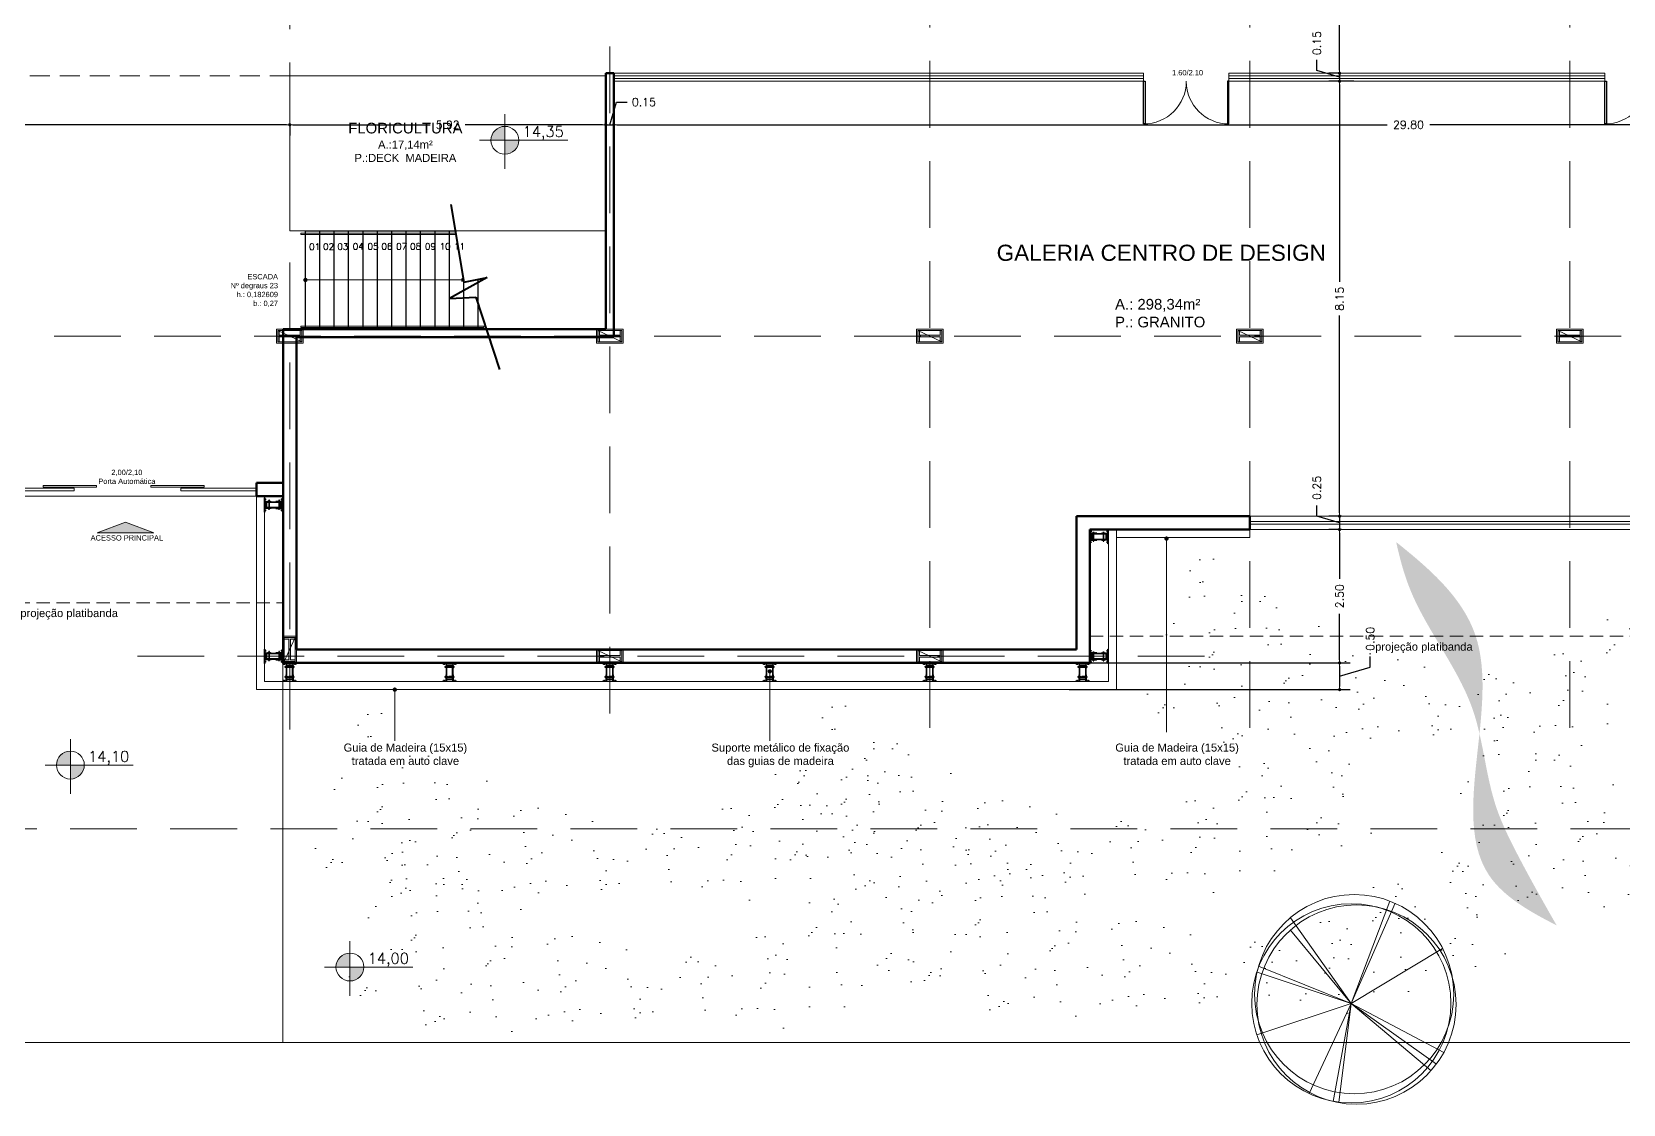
# Model space of a CAD drawing. Header units: millimetres. Extents: x 873 to 1072, y 159 to 369.
# Drawn here: x 946.45 to 976.28, y 293.93 to 314.03 of the extents above; entities that cross this region are included whole.
import ezdxf

# ---------------------------------------------------------------- set-up
doc = ezdxf.new("R2010")
doc.units = ezdxf.units.MM
doc.header["$LTSCALE"] = 10
doc.header["$PDMODE"] = 34
for name, pattern in [('DASHDOT', [25.4, 12.7, -6.35, 0, -6.35]), ('DASHED2', [0.375, 0.25, -0.125]), ('HIDDEN2', [0.1875, 0.125, -0.0625])]:
    doc.linetypes.add(name, pattern=pattern)
doc.layers.get('0').update_dxf_attribs({"color": 90})
doc.layers.add('ACCESORIO', color=90, linetype='Continuous')
for name, color, linetype, lineweight in [('cinza 03', 252, 'Continuous', 13), ('COTA', 90, 'Continuous', 9), ('HACHT', 90, 'Continuous', 9), ('linha estutura', 252, 'Continuous', 13), ('MOB', 90, 'Continuous', 13), ('PAREDES 2', 50, 'Continuous', 50), ('Pilares', 16, 'Continuous', 20), ('pn 02', 16, 'Continuous', 20), ('pn 04', 130, 'Continuous', 40), ('PN-01', 90, 'Continuous', 13), ('PN-03', 180, 'Continuous', 30), ('terreno', 16, 'Continuous', 20), ('TEXT', 16, 'Continuous', 20), ('texto', 16, 'Continuous', 20), ('TEXTO2', 90, 'Continuous', 15)]:
    doc.layers.add(name, color=color, linetype=linetype, lineweight=lineweight)
doc.styles.get("Standard").update_dxf_attribs({"font": 'simplex.shx'})
doc.dimstyles.new('1-100', dxfattribs={"dimtxt": 0.15, "dimasz": 0.06, "dimexe": 0.2, "dimexo": 0.1, "dimgap": 0.1, "dimtad": 0, "dimzin": 0, "dimdsep": 46, "dimtxsty": 'Standard', "dimblk": 'DOT', "dimcen": 0.09, "dimclrd": 90, "dimclre": 90, "dimclrt": 16, "dimadec": 0, "dimazin": 0, "dimtfac": 1, "dimtofl": 0, "dimtmove": 0, "dimatfit": 3, "dimldrblk": 'DOT', "dimfxl": 0, "dimtolj": 1, "dimtzin": 0, "dimarcsym": 0})

# ---------------------------------------------------------------- blocks, each defined once
blk = doc.blocks.new('Árvore-11')
for p, q in [((0.002, 0.011), (-0.278, 1.511)), ((0.002, 0.011), (-0.188, 1.53)), ((0.002, 0.011), (-0.643, 1.392)), ((0.002, 0.011), (1.221, 1.041)), ((0.002, 0.011), (1.303, 0.94)), ((0.002, 0.011), (1.416, 0.765)), ((0.002, 0.011), (-1.444, 0.493)), ((-1.44, -0.468), (0.002, 0.011)), ((0.002, 0.011), (-1.417, -0.558)), ((0.002, 0.011), (-0.931, -1.299)), ((0.002, 0.011), (-0.931, -1.11)), ((0.002, 0.011), (1.399, -0.83)), ((0.002, 0.011), (0.589, -1.554)), ((0.002, 0.011), (0.671, -1.519))]:
    blk.add_line(p, q)
for centre in [(0.002, 0.011), (0.081, 0.03), (0.046, -0.13)]:
    blk.add_circle(centre, 1.524)
blk = doc.blocks.new('BLO253')
blk.add_lwpolyline([(39.6, 2, -0.4142136), (40.6, 1, 0.4142136), (41.6, 0), (91.5, 0, 0.4142136), (92.5, 1), (92.5, 4, 0.4142136), (91.5, 5), (49.6, 5, -0.4142136), (44.6, 10), (44.6, 89, 0.4142136), (43.6, 90), (41.6, 90, 0.4142136), (40.6, 89), (40.6, 6.5, -0.4142136), (39.1, 5), (-39.1, 5, -0.4142136), (-40.6, 6.5), (-40.6, 89, 0.4142136), (-41.6, 90), (-43.6, 90, 0.4142136), (-44.6, 89), (-44.6, 10, -0.4142136), (-49.6, 5), (-91.5, 5, 0.4142136), (-92.5, 4), (-92.5, 1, 0.4142136), (-91.5, 0), (-41.6, 0, 0.4142136), (-40.6, 1, -0.4142136), (-39.6, 2)], format="xyb", close=True)
blk = doc.blocks.new('CAB-BUL')
for p, q in [((-6, 11), (6, 11)), ((-4, 2), (-4, 9)), ((-4, 1), (-4, 2)), ((4, 2), (4, 9)), ((4, 1), (4, 2))]:
    blk.add_line(p, q)
blk.add_lwpolyline([(-9, 1), (9, 1), (9, 0), (-9, 0)], close=True)
blk.add_lwpolyline([(8, 9, 0.888889), (4, 9, 0.50025), (-4, 9, 0.88987), (-8, 9), (-8, 2), (8, 2)], format="xyb", close=True)
blk = doc.blocks.new('TUERCA')
for p, q in [((-7, -2), (7, -2)), ((7, -10), (-7, -10)), ((-5, -11), (3, -10)), ((-5, -12), (4, -11)), ((-5, -13), (4, -12)), ((-5, -14), (4, -13)), ((-5, -16), (4, -14)), ((-4, -8), (-4, -3)), ((-3, -16), (4, -16)), ((4, -3), (4, -8))]:
    blk.add_line(p, q)
blk.add_lwpolyline([(-9, 0), (9, 0), (9, -2), (-9, -2)], close=True)
blk.add_lwpolyline([(-4, -8, -0.666895), (-9, -8), (-9, -3, -0.666895), (-4, -3, -0.349005), (4, -3, -0.666667), (9, -3), (9, -8, -0.666667), (4, -8, -0.349005)], format="xyb", close=True)
blk.add_lwpolyline([(-4, -10), (-3, -10), (-5, -11), (-3, -11), (-5, -12), (-3, -12), (-5, -13), (-3, -14), (-5, -14), (-3, -15), (-5, -16), (-3, -16), (3, -16), (4, -16), (3, -15), (4, -14), (3, -14), (4, -13), (3, -13), (4, -12), (3, -11), (4, -11), (3, -10), (4, -10)])
blk = doc.blocks.new('fixação madeira')
at = {"layer": 'ACCESORIO'}
for p, q in [((-0.052, -0.063), (-0.05, -0.076)), ((-0.052, -0.251), (-0.05, -0.264)), ((-0.05, -0.063), (-0.048, -0.076)), ((-0.05, -0.251), (-0.048, -0.264)), ((-0.048, -0.063), (-0.047, -0.076)), ((-0.048, -0.251), (-0.047, -0.264)), ((-0.047, -0.063), (-0.045, -0.076)), ((-0.047, -0.251), (-0.045, -0.264)), ((-0.045, -0.063), (-0.043, -0.076)), ((-0.045, -0.251), (-0.043, -0.264)), ((-0.043, -0.063), (-0.041, -0.076)), ((-0.043, -0.251), (-0.041, -0.264)), ((-0.041, -0.063), (-0.039, -0.076)), ((-0.041, -0.251), (-0.039, -0.264)), ((-0.039, -0.063), (-0.038, -0.076)), ((-0.039, -0.251), (-0.038, -0.264)), ((-0.038, -0.063), (-0.036, -0.076)), ((-0.038, -0.251), (-0.036, -0.264)), ((-0.036, -0.063), (-0.034, -0.076)), ((-0.036, -0.251), (-0.034, -0.264)), ((-0.034, -0.063), (-0.032, -0.076)), ((-0.034, -0.251), (-0.032, -0.264)), ((-0.032, -0.063), (-0.03, -0.076)), ((-0.032, -0.251), (-0.03, -0.264)), ((-0.03, -0.063), (-0.029, -0.076)), ((-0.03, -0.251), (-0.029, -0.264)), ((-0.029, -0.063), (-0.027, -0.076)), ((-0.029, -0.251), (-0.027, -0.264)), ((-0.027, -0.063), (-0.025, -0.076)), ((-0.027, -0.251), (-0.025, -0.264)), ((-0.025, -0.063), (-0.023, -0.076)), ((-0.025, -0.251), (-0.023, -0.264)), ((-0.023, -0.063), (-0.021, -0.076)), ((-0.023, -0.251), (-0.021, -0.264)), ((-0.021, -0.063), (-0.02, -0.076)), ((-0.021, -0.251), (-0.02, -0.264)), ((-0.02, -0.063), (-0.018, -0.076)), ((-0.02, -0.251), (-0.018, -0.264)), ((-0.018, -0.063), (-0.016, -0.076)), ((-0.018, -0.251), (-0.016, -0.264)), ((-0.016, -0.063), (-0.014, -0.076)), ((-0.016, -0.251), (-0.014, -0.264)), ((-0.014, -0.063), (-0.012, -0.076)), ((-0.014, -0.251), (-0.012, -0.264)), ((-0.012, -0.076), (-0.012, -0.063)), ((-0.012, -0.264), (-0.012, -0.251))]:
    blk.add_line(p, q, dxfattribs=at)
for points in [[(-0.06, -0.034), (0.057, -0.034), (0.057, -0.308), (-0.06, -0.308)], [(-0.052, -0.042), (0.049, -0.042), (0.049, -0.3), (-0.052, -0.3)]]:
    blk.add_lwpolyline(points, close=True, dxfattribs=at)
for points in [[(0.049, -0.063), (-0.014, -0.063), (-0.015, -0.066), (-0.016, -0.063), (-0.017, -0.066), (-0.018, -0.063), (-0.018, -0.066), (-0.02, -0.063), (-0.02, -0.066), (-0.021, -0.063), (-0.022, -0.066), (-0.023, -0.063), (-0.024, -0.066), (-0.025, -0.063), (-0.026, -0.066), (-0.027, -0.063), (-0.027, -0.066), (-0.029, -0.063), (-0.029, -0.066), (-0.03, -0.063), (-0.031, -0.066), (-0.032, -0.063), (-0.033, -0.066), (-0.034, -0.063), (-0.035, -0.066), (-0.036, -0.063), (-0.036, -0.066), (-0.038, -0.063), (-0.038, -0.066), (-0.039, -0.063), (-0.04, -0.066), (-0.041, -0.063), (-0.042, -0.066), (-0.043, -0.063), (-0.044, -0.066), (-0.045, -0.063), (-0.045, -0.066), (-0.047, -0.063), (-0.047, -0.066), (-0.048, -0.063), (-0.049, -0.066), (-0.05, -0.063), (-0.051, -0.066), (-0.052, -0.063)], [(-0.052, -0.076), (-0.051, -0.074), (-0.05, -0.076), (-0.05, -0.074), (-0.048, -0.076), (-0.048, -0.074), (-0.047, -0.076), (-0.046, -0.074), (-0.045, -0.076), (-0.044, -0.074), (-0.043, -0.076), (-0.042, -0.074), (-0.041, -0.076), (-0.041, -0.074), (-0.039, -0.076), (-0.039, -0.074), (-0.038, -0.076), (-0.037, -0.074), (-0.036, -0.076), (-0.035, -0.074), (-0.034, -0.076), (-0.033, -0.074), (-0.032, -0.076), (-0.032, -0.074), (-0.03, -0.076), (-0.03, -0.074), (-0.029, -0.076), (-0.028, -0.074), (-0.027, -0.076), (-0.026, -0.074), (-0.025, -0.076), (-0.024, -0.074), (-0.023, -0.076), (-0.023, -0.074), (-0.021, -0.076), (-0.021, -0.074), (-0.02, -0.076), (-0.019, -0.074), (-0.018, -0.076), (-0.017, -0.074), (-0.016, -0.076), (-0.015, -0.074), (-0.014, -0.076), (-0.014, -0.074), (-0.012, -0.076), (0.049, -0.076)], [(0.049, -0.251), (-0.014, -0.251), (-0.015, -0.253), (-0.016, -0.251), (-0.017, -0.253), (-0.018, -0.251), (-0.018, -0.253), (-0.02, -0.251), (-0.02, -0.253), (-0.021, -0.251), (-0.022, -0.253), (-0.023, -0.251), (-0.024, -0.253), (-0.025, -0.251), (-0.026, -0.253), (-0.027, -0.251), (-0.027, -0.253), (-0.029, -0.251), (-0.029, -0.253), (-0.03, -0.251), (-0.031, -0.253), (-0.032, -0.251), (-0.033, -0.253), (-0.034, -0.251), (-0.035, -0.253), (-0.036, -0.251), (-0.036, -0.253), (-0.038, -0.251), (-0.038, -0.253), (-0.039, -0.251), (-0.04, -0.253), (-0.041, -0.251), (-0.042, -0.253), (-0.043, -0.251), (-0.044, -0.253), (-0.045, -0.251), (-0.045, -0.253), (-0.047, -0.251), (-0.047, -0.253), (-0.048, -0.251), (-0.049, -0.253), (-0.05, -0.251), (-0.051, -0.253), (-0.052, -0.251)], [(-0.052, -0.264), (-0.051, -0.262), (-0.05, -0.264), (-0.05, -0.262), (-0.048, -0.264), (-0.048, -0.262), (-0.047, -0.264), (-0.046, -0.262), (-0.045, -0.264), (-0.044, -0.262), (-0.043, -0.264), (-0.042, -0.262), (-0.041, -0.264), (-0.041, -0.262), (-0.039, -0.264), (-0.039, -0.262), (-0.038, -0.264), (-0.037, -0.262), (-0.036, -0.264), (-0.035, -0.262), (-0.034, -0.264), (-0.033, -0.262), (-0.032, -0.264), (-0.032, -0.262), (-0.03, -0.264), (-0.03, -0.262), (-0.029, -0.264), (-0.028, -0.262), (-0.027, -0.264), (-0.026, -0.262), (-0.025, -0.264), (-0.024, -0.262), (-0.023, -0.264), (-0.023, -0.262), (-0.021, -0.264), (-0.021, -0.262), (-0.02, -0.264), (-0.019, -0.262), (-0.018, -0.264), (-0.017, -0.262), (-0.016, -0.264), (-0.015, -0.262), (-0.014, -0.264), (-0.014, -0.262), (-0.012, -0.264), (0.049, -0.264)]]:
    blk.add_lwpolyline(points, dxfattribs=at)
at = {"layer": 'ACCESORIO', "xscale": 0.001440000000002328, "yscale": 0.001440000000002328, "zscale": 0.00144, "rotation": 180}
blk.add_blockref('BLO253', (-0.001, 0.001), dxfattribs=at)
at = {"layer": 'ACCESORIO', "xscale": -0.001440000000002328, "yscale": 0.001440000000002328, "zscale": 0.00144}
blk.add_blockref('BLO253', (-0.001, -0.345), dxfattribs=at)
at = {"layer": 'ACCESORIO', "linetype": 'Continuous', "xscale": 0.001440000000002328, "yscale": 0.001440000000002328, "zscale": 0.00144}
for name, p, rotation in [('CAB-BUL', (-0.105, -0.006), 180), ('TUERCA', (-0.066, -0.07), 270), ('CAB-BUL', (0.063, -0.07), 270), ('CAB-BUL', (0.063, -0.258), 270), ('CAB-BUL', (0.1, -0.006), 180)]:
    blk.add_blockref(name, p, dxfattribs=dict(at, rotation=rotation))
at = {"layer": 'ACCESORIO', "color": 252, "linetype": 'Continuous', "xscale": 0.001440000000002328, "yscale": 0.001440000000002328, "zscale": 0.00144, "rotation": 270}
blk.add_blockref('TUERCA', (-0.066, -0.258), dxfattribs=at)
at = {"layer": 'ACCESORIO', "linetype": 'Continuous', "xscale": -0.001440000000002328, "yscale": 0.001440000000002328, "zscale": 0.00144}
for p in [(-0.105, -0.338), (0.1, -0.338)]:
    blk.add_blockref('CAB-BUL', p, dxfattribs=at)
blk = doc.blocks.new('_DOT')
at = {"color": 0, "linetype": 'ByBlock'}
blk.add_line((-0.5, 0), (-1, 0), dxfattribs=at)
at = {"color": 0, "linetype": 'ByBlock', "const_width": 0.5}
blk.add_lwpolyline([(-0.25, 0, 1), (0.25, 0, 1)], format="xyb", close=True, dxfattribs=at)
blk = doc.blocks.new('*D36')
at = {"layer": 'cinza 03', "color": 90, "lineweight": -2}
for p, q in [((939.355, 312.344), (939.355, 312.488)), ((939.415, 312.288), (944.946, 312.288)), ((951.22, 312.288), (945.689, 312.288)), ((951.28, 312.267), (951.28, 312.088))]:
    blk.add_line(p, q, dxfattribs=at)
at = {"layer": 'Defpoints', "color": 0}
for p in [(939.355, 312.244), (951.28, 312.367), (951.28, 312.288)]:
    blk.add_point(p, dxfattribs=at)
at = {"layer": 'cinza 03', "color": 90, "lineweight": -2, "xscale": 0.06, "yscale": 0.06, "zscale": 0.06, "rotation": 180}
blk.add_blockref('_DOT', (939.355, 312.288), dxfattribs=at)
at = {"layer": 'cinza 03', "color": 90, "lineweight": -2, "xscale": 0.06, "yscale": 0.06, "zscale": 0.06}
blk.add_blockref('_DOT', (951.28, 312.288), dxfattribs=at)
at = {"layer": 'cinza 03', "color": 16, "insert": (945.317, 312.288), "char_height": 0.15, "attachment_point": 5}
blk.add_mtext('\\A1;11.93', dxfattribs=at)
blk = doc.blocks.new('*D37')
at = {"layer": 'cinza 03', "color": 90, "lineweight": -2}
for p, q in [((957.205, 312.283), (957.205, 312.488)), ((951.28, 312.267), (951.28, 312.088)), ((951.34, 312.288), (953.914, 312.288)), ((957.145, 312.288), (954.571, 312.288))]:
    blk.add_line(p, q, dxfattribs=at)
at = {"layer": 'Defpoints', "color": 0}
for p in [(951.28, 312.367), (957.205, 312.288), (957.205, 312.183)]:
    blk.add_point(p, dxfattribs=at)
at = {"layer": 'cinza 03', "color": 90, "lineweight": -2, "xscale": 0.06, "yscale": 0.06, "zscale": 0.06, "rotation": 180}
blk.add_blockref('_DOT', (951.28, 312.288), dxfattribs=at)
at = {"layer": 'cinza 03', "color": 90, "lineweight": -2, "xscale": 0.06, "yscale": 0.06, "zscale": 0.06}
blk.add_blockref('_DOT', (957.205, 312.288), dxfattribs=at)
at = {"layer": 'cinza 03', "color": 16, "insert": (954.242, 312.288), "char_height": 0.15, "attachment_point": 5}
blk.add_mtext('\\A1;5.92', dxfattribs=at)
blk = doc.blocks.new('*D38')
at = {"layer": 'cinza 03', "color": 90, "lineweight": -2}
for p, q in [((957.28, 312.288), (957.407, 312.713)), ((957.407, 312.713), (957.607, 312.713)), ((957.205, 312.283), (957.205, 312.488)), ((957.355, 312.283), (957.355, 312.488)), ((957.145, 312.288), (957.085, 312.288)), ((957.205, 312.288), (957.355, 312.288)), ((957.415, 312.288), (957.475, 312.288))]:
    blk.add_line(p, q, dxfattribs=at)
at = {"layer": 'Defpoints', "color": 0}
for p in [(957.205, 312.183), (957.355, 312.288), (957.355, 312.183)]:
    blk.add_point(p, dxfattribs=at)
at = {"layer": 'cinza 03', "color": 90, "lineweight": -2, "xscale": 0.06, "yscale": 0.06, "zscale": 0.06}
blk.add_blockref('_DOT', (957.205, 312.288), dxfattribs=at)
at = {"layer": 'cinza 03', "color": 90, "lineweight": -2, "xscale": 0.06, "yscale": 0.06, "zscale": 0.06, "rotation": 180}
blk.add_blockref('_DOT', (957.355, 312.288), dxfattribs=at)
at = {"layer": 'cinza 03', "color": 16, "insert": (957.921, 312.713), "char_height": 0.15, "attachment_point": 5}
blk.add_mtext('\\A1;0.15', dxfattribs=at)
blk = doc.blocks.new('*D39')
at = {"layer": 'cinza 03', "color": 90, "lineweight": -2}
for p, q in [((957.355, 312.283), (957.355, 312.488)), ((957.415, 312.288), (971.855, 312.288)), ((987.095, 312.288), (972.655, 312.288)), ((987.155, 312.243), (987.155, 312.088))]:
    blk.add_line(p, q, dxfattribs=at)
at = {"layer": 'Defpoints', "color": 0}
for p in [(957.355, 312.183), (987.155, 312.343), (987.155, 312.288)]:
    blk.add_point(p, dxfattribs=at)
at = {"layer": 'cinza 03', "color": 90, "lineweight": -2, "xscale": 0.06, "yscale": 0.06, "zscale": 0.06, "rotation": 180}
blk.add_blockref('_DOT', (957.355, 312.288), dxfattribs=at)
at = {"layer": 'cinza 03', "color": 90, "lineweight": -2, "xscale": 0.06, "yscale": 0.06, "zscale": 0.06}
blk.add_blockref('_DOT', (987.155, 312.288), dxfattribs=at)
at = {"layer": 'cinza 03', "color": 16, "insert": (972.255, 312.288), "char_height": 0.15, "attachment_point": 5}
blk.add_mtext('\\A1;29.80', dxfattribs=at)
blk = doc.blocks.new('*D46')
at = {"layer": 'COTA', "color": 90, "lineweight": -2}
for p, q in [((970.943, 316.252), (970.763, 316.252)), ((970.963, 316.192), (970.963, 315.08)), ((970.963, 313.312), (970.963, 314.423)), ((970.943, 313.252), (970.763, 313.252))]:
    blk.add_line(p, q, dxfattribs=at)
at = {"layer": 'Defpoints', "color": 0}
for p in [(971.043, 316.252), (970.963, 313.252), (971.043, 313.252)]:
    blk.add_point(p, dxfattribs=at)
at = {"layer": 'COTA', "color": 90, "lineweight": -2, "xscale": 0.06, "yscale": 0.06, "zscale": 0.06}
for p, rotation in [((970.963, 316.252), 90), ((970.963, 313.252), 270)]:
    blk.add_blockref('_DOT', p, dxfattribs=dict(at, rotation=rotation))
at = {"layer": 'COTA', "color": 16, "insert": (970.963, 314.752), "char_height": 0.15, "attachment_point": 5, "rotation": 90}
blk.add_mtext('\\A1;3.00', dxfattribs=at)
blk = doc.blocks.new('*D47')
at = {"layer": 'COTA', "color": 90, "lineweight": -2}
for p, q in [((970.538, 313.304), (970.538, 313.504)), ((970.963, 313.177), (970.538, 313.304)), ((970.963, 313.312), (970.963, 313.372)), ((970.943, 313.252), (970.763, 313.252)), ((971.232, 313.102), (970.763, 313.102)), ((970.963, 313.252), (970.963, 313.102)), ((970.963, 313.042), (970.963, 312.982))]:
    blk.add_line(p, q, dxfattribs=at)
at = {"layer": 'Defpoints', "color": 0}
for p in [(970.963, 313.102), (971.043, 313.252), (971.332, 313.102)]:
    blk.add_point(p, dxfattribs=at)
at = {"layer": 'COTA', "color": 90, "lineweight": -2, "xscale": 0.06, "yscale": 0.06, "zscale": 0.06}
for p, rotation in [((970.963, 313.252), 270), ((970.963, 313.102), 90)]:
    blk.add_blockref('_DOT', p, dxfattribs=dict(at, rotation=rotation))
at = {"layer": 'COTA', "color": 16, "insert": (970.538, 313.818), "char_height": 0.15, "attachment_point": 5, "rotation": 90}
blk.add_mtext('\\A1;0.15', dxfattribs=at)
blk = doc.blocks.new('*D48')
at = {"layer": 'COTA', "color": 90, "lineweight": -2}
for p, q in [((971.232, 313.102), (970.763, 313.102)), ((970.963, 313.042), (970.963, 309.341)), ((970.963, 305.012), (970.963, 308.712)), ((971.001, 304.952), (970.763, 304.952))]:
    blk.add_line(p, q, dxfattribs=at)
at = {"layer": 'Defpoints', "color": 0}
for p in [(971.332, 313.102), (970.963, 304.952), (971.101, 304.952)]:
    blk.add_point(p, dxfattribs=at)
at = {"layer": 'COTA', "color": 90, "lineweight": -2, "xscale": 0.06, "yscale": 0.06, "zscale": 0.06}
for p, rotation in [((970.963, 313.102), 90), ((970.963, 304.952), 270)]:
    blk.add_blockref('_DOT', p, dxfattribs=dict(at, rotation=rotation))
at = {"layer": 'COTA', "color": 16, "insert": (970.963, 309.027), "char_height": 0.15, "attachment_point": 5, "rotation": 90}
blk.add_mtext('\\A1;8.15', dxfattribs=at)
blk = doc.blocks.new('*D49')
at = {"layer": 'COTA', "color": 90, "lineweight": -2}
for p, q in [((970.538, 304.954), (970.538, 305.154)), ((970.963, 304.827), (970.538, 304.954)), ((971.001, 304.952), (970.763, 304.952)), ((970.963, 305.012), (970.963, 305.072)), ((970.963, 304.952), (970.963, 304.702)), ((971.001, 304.702), (970.763, 304.702)), ((970.963, 304.642), (970.963, 304.582))]:
    blk.add_line(p, q, dxfattribs=at)
at = {"layer": 'Defpoints', "color": 0}
for p in [(971.101, 304.952), (970.963, 304.702), (971.101, 304.702)]:
    blk.add_point(p, dxfattribs=at)
at = {"layer": 'COTA', "color": 90, "lineweight": -2, "xscale": 0.06, "yscale": 0.06, "zscale": 0.06}
for p, rotation in [((970.963, 304.952), 270), ((970.963, 304.702), 90)]:
    blk.add_blockref('_DOT', p, dxfattribs=dict(at, rotation=rotation))
at = {"layer": 'COTA', "color": 16, "insert": (970.538, 305.483), "char_height": 0.15, "attachment_point": 5, "rotation": 90}
blk.add_mtext('\\A1;0.25', dxfattribs=at)
blk = doc.blocks.new('*D50')
at = {"layer": 'COTA', "color": 90, "lineweight": -2}
for p, q in [((971.001, 304.702), (970.763, 304.702)), ((970.963, 304.642), (970.963, 303.78)), ((970.963, 302.262), (970.963, 303.123)), ((965.896, 302.202), (971.163, 302.202))]:
    blk.add_line(p, q, dxfattribs=at)
at = {"layer": 'Defpoints', "color": 0}
for p in [(971.101, 304.702), (965.796, 302.202), (970.963, 302.202)]:
    blk.add_point(p, dxfattribs=at)
at = {"layer": 'COTA', "color": 90, "lineweight": -2, "xscale": 0.06, "yscale": 0.06, "zscale": 0.06}
for p, rotation in [((970.963, 304.702), 90), ((970.963, 302.202), 270)]:
    blk.add_blockref('_DOT', p, dxfattribs=dict(at, rotation=rotation))
at = {"layer": 'COTA', "color": 16, "insert": (970.963, 303.452), "char_height": 0.15, "attachment_point": 5, "rotation": 90}
blk.add_mtext('\\A1;2.50', dxfattribs=at)
blk = doc.blocks.new('*D51')
at = {"layer": 'COTA', "color": 90, "lineweight": -2}
for p, q in [((971.538, 302.124), (971.538, 302.324)), ((965.896, 302.202), (971.163, 302.202)), ((970.963, 302.142), (970.963, 301.762)), ((970.963, 301.952), (971.538, 302.124)), ((965.896, 301.702), (971.163, 301.702))]:
    blk.add_line(p, q, dxfattribs=at)
at = {"layer": 'Defpoints', "color": 0}
for p in [(965.796, 302.202), (965.796, 301.702), (970.963, 301.702)]:
    blk.add_point(p, dxfattribs=at)
at = {"layer": 'COTA', "color": 90, "lineweight": -2, "xscale": 0.06, "yscale": 0.06, "zscale": 0.06}
for p, rotation in [((970.963, 302.202), 90), ((970.963, 301.702), 270)]:
    blk.add_blockref('_DOT', p, dxfattribs=dict(at, rotation=rotation))
at = {"layer": 'COTA', "color": 16, "insert": (971.538, 302.653), "char_height": 0.15, "attachment_point": 5, "rotation": 90}
blk.add_mtext('\\A1;0.50', dxfattribs=at)

msp = doc.modelspace()

# ---------------------------------------------------------------- hatches: boundary and pattern name
at = {"layer": 'cinza 03'}
h = msp.add_hatch(color=256, dxfattribs=at)
h.paths.add_polyline_path([(955.314, 312.259, 0.414214), (955.053, 311.997), (955.314, 311.997)])
h.paths.add_polyline_path([(955.314, 311.736, 0.414214), (955.576, 311.997), (955.314, 311.997)])
h = msp.add_hatch(dxfattribs=at)
h.set_pattern_fill('AR-SAND', color=256, scale=0.02, angle=90, style=0)
h.set_pattern_definition([(127.5, (966.4174, 318.75974), (-0.978826, -0.032), [0, -0.77216, 0, -0.8636, 0, -0.8255]), (97.5, (966.4174, 318.7597), (-1.43365, 0.89905), [0, -0.41656, 0, -0.69596, 0, -0.2667]), (57.5, (966.4174, 318.1349), (-0.002874, 1.581985), [0, -0.254, 0, -0.9144, 0, -1.1938]), (47.5, (966.4174, 318.1349), (-0.44586, 1.52711), [0, -0.127, 0, -0.59944, 0, -0.6858])])
h.paths.add_polyline_path([(969.367, 303.855), (968.307, 304.35), (967.247, 301.45), (969.084, 300.318), (972.265, 300.884), (975.445, 300.601), (978.484, 301.733), (978.13, 303.643), (975.798, 303.006), (974.243, 301.945), (971.346, 302.44)])
h = msp.add_hatch(dxfattribs=at)
h.set_pattern_fill('AR-SAND', color=256, scale=0.0028, style=0)
h.set_pattern_definition([(37.5, (975.62469, 306.80191), (-0.0044801, 0.1370357), [0, -0.1081024, 0, -0.120904, 0, -0.11557]), (7.5, (975.6247, 306.80191), (0.1258665, 0.200711), [0, -0.0583184, 0, -0.0974344, 0, -0.037338]), (327.5, (975.53722, 306.80191), (0.2214779, 0.0004024), [0, -0.03556, 0, -0.128016, 0, -0.167132]), (317.5, (975.53722, 306.80191), (0.2137958, 0.0624202), [0, -0.01778, 0, -0.0839216, 0, -0.096012])])
edge = h.paths.add_edge_path()
edge.add_spline(control_points=[(973.586, 300.876), (973.653, 301.518), (973.722, 302.606), (973.163, 303.407), (972.875, 303.712)], knot_values=[2.017195, 2.017195, 2.017195, 2.017195, 4.538496, 6.321915, 6.321915, 6.321915, 6.321915], degree=3, periodic=0)
edge.add_line((972.875, 303.712), (972.813, 302.584))
edge.add_spline(control_points=[(972.813, 302.584), (973.055, 302.178), (973.387, 301.637), (973.55, 301.033), (973.586, 300.876)], knot_values=[6.117346, 6.117346, 6.117346, 6.117346, 8.122956, 8.811555, 8.811555, 8.811555, 8.811555], degree=3, periodic=0)
edge = h.paths.add_edge_path()
edge.add_spline(control_points=[(972.875, 303.712), (972.624, 303.978), (972.329, 304.224), (972.025, 304.466)], knot_values=[0.463896, 0.463896, 0.463896, 0.463896, 2.017195, 2.017195, 2.017195, 2.017195], degree=3, periodic=0)
edge.add_spline(control_points=[(972.025, 304.466), (972.091, 304.162), (972.268, 303.502), (972.618, 302.908), (972.813, 302.584)], knot_values=[8.811555, 8.811555, 8.811555, 8.811555, 10.139557, 11.743112, 11.743112, 11.743112, 11.743112], degree=3, periodic=0)
edge.add_line((972.813, 302.584), (972.875, 303.712))
edge = h.paths.add_edge_path()
edge.add_spline(control_points=[(975.033, 297.284), (974.773, 297.736), (974.364, 298.461), (973.789, 299.635), (973.691, 300.422), (973.586, 300.876)], knot_values=[0.547538, 0.547538, 0.547538, 0.547538, 2.784782, 4.116659, 6.117346, 6.117346, 6.117346, 6.117346], degree=3, periodic=0)
edge.add_spline(control_points=[(973.586, 300.876), (973.482, 299.886), (973.216, 298.299), (974.519, 297.544), (975.033, 297.284)], knot_values=[6.321915, 6.321915, 6.321915, 6.321915, 10.210746, 12.482761, 12.482761, 12.482761, 12.482761], degree=3, periodic=0)
h = msp.add_hatch(dxfattribs=at)
h.set_pattern_fill('AR-SAND', color=256, scale=0.02, angle=90, style=0)
h.set_pattern_definition([(127.5, (950.8198, 315.8623), (-0.978826, -0.032), [0, -0.77216, 0, -0.8636, 0, -0.8255]), (97.5, (950.8198, 315.8623), (-1.43365, 0.89905), [0, -0.41656, 0, -0.69596, 0, -0.2667]), (57.5, (950.8198, 315.2374), (-0.002874, 1.581985), [0, -0.254, 0, -0.9144, 0, -1.1938]), (47.5, (950.8198, 315.2374), (-0.44586, 1.52711), [0, -0.127, 0, -0.59944, 0, -0.6858])])
h.paths.add_polyline_path([(953.77, 300.958), (952.709, 301.453), (951.649, 298.553), (953.487, 297.421), (956.667, 297.987), (959.847, 297.704), (962.886, 298.836), (962.533, 300.745), (960.201, 300.109), (958.646, 299.048), (955.748, 299.543)])
h = msp.add_hatch(dxfattribs=at)
h.set_pattern_fill('AR-SAND', color=256, scale=0.02, angle=90, style=0)
h.set_pattern_definition([(127.5, (959.5205, 316.0036), (-0.978826, -0.032), [0, -0.77216, 0, -0.8636, 0, -0.8255]), (97.5, (959.5205, 316.0036), (-1.43365, 0.89905), [0, -0.41656, 0, -0.69596, 0, -0.2667]), (57.5, (959.5205, 315.3788), (-0.002874, 1.581985), [0, -0.254, 0, -0.9144, 0, -1.1938]), (47.5, (959.5205, 315.3788), (-0.44586, 1.52711), [0, -0.127, 0, -0.59944, 0, -0.6858])])
h.paths.add_polyline_path([(962.47, 301.099), (961.41, 301.594), (960.35, 298.694), (962.188, 297.562), (965.368, 298.128), (968.548, 297.845), (971.587, 298.977), (971.233, 300.887), (968.901, 300.25), (967.347, 299.189), (964.449, 299.684)])
h = msp.add_hatch(dxfattribs=at)
h.set_pattern_fill('AR-SAND', color=256, scale=0.02, angle=90, style=0)
h.set_pattern_definition([(127.5, (971.93496, 315.7916), (-0.978826, -0.032), [0, -0.77216, 0, -0.8636, 0, -0.8255]), (97.5, (971.935, 315.7916), (-1.43365, 0.89905), [0, -0.41656, 0, -0.69596, 0, -0.2667]), (57.5, (971.93496, 315.16675), (-0.002874, 1.581985), [0, -0.254, 0, -0.9144, 0, -1.1938]), (47.5, (971.935, 315.1668), (-0.44586, 1.52711), [0, -0.127, 0, -0.59944, 0, -0.6858])])
h.paths.add_polyline_path([(974.885, 300.887), (973.825, 301.382), (972.765, 298.482), (974.602, 297.35), (977.782, 297.916), (980.962, 297.633), (984.001, 298.765), (983.648, 300.675), (981.316, 300.038), (979.761, 298.977), (976.863, 299.472)])
h = msp.add_hatch(color=256, dxfattribs=at)
h.paths.add_polyline_path([(947.168, 300.549, 0.414214), (946.907, 300.287), (947.168, 300.287)])
h.paths.add_polyline_path([(947.168, 300.026, 0.414214), (947.43, 300.287), (947.168, 300.287)])
h = msp.add_hatch(dxfattribs=at)
h.set_pattern_fill('AR-SAND', color=256, scale=0.02, angle=90, style=0)
h.set_pattern_definition([(127.5, (962.0317, 313.74216), (-0.978826, -0.032), [0, -0.77216, 0, -0.8636, 0, -0.8255]), (97.5, (962.0317, 313.7422), (-1.43365, 0.89905), [0, -0.41656, 0, -0.69596, 0, -0.2667]), (57.5, (962.0317, 313.1173), (-0.002874, 1.581985), [0, -0.254, 0, -0.9144, 0, -1.1938]), (47.5, (962.0317, 313.1173), (-0.44586, 1.52711), [0, -0.127, 0, -0.59944, 0, -0.6858])])
h.paths.add_polyline_path([(964.981, 298.838), (963.921, 299.333), (962.861, 296.432), (964.699, 295.301), (967.879, 295.867), (971.059, 295.584), (974.098, 296.715), (973.745, 298.625), (971.412, 297.989), (969.858, 296.928), (966.96, 297.423)])
h = msp.add_hatch(dxfattribs=at)
h.set_pattern_fill('AR-SAND', color=256, scale=0.02, angle=90, style=0)
h.set_pattern_definition([(127.5, (951.4564, 313.4595), (-0.978826, -0.032), [0, -0.77216, 0, -0.8636, 0, -0.8255]), (97.5, (951.4564, 313.4595), (-1.43365, 0.89905), [0, -0.41656, 0, -0.69596, 0, -0.2667]), (57.5, (951.4564, 312.8346), (-0.002874, 1.581985), [0, -0.254, 0, -0.9144, 0, -1.1938]), (47.5, (951.4564, 312.8346), (-0.44586, 1.52711), [0, -0.127, 0, -0.59944, 0, -0.6858])])
h.paths.add_polyline_path([(954.406, 298.555), (953.346, 299.05), (952.286, 296.15), (954.123, 295.018), (957.304, 295.584), (960.484, 295.301), (963.523, 296.433), (963.169, 298.343), (960.837, 297.706), (959.282, 296.645), (956.385, 297.14)])
h = msp.add_hatch(color=256, dxfattribs=at)
h.paths.add_polyline_path([(952.409, 296.764, 0.414214), (952.148, 296.503), (952.409, 296.503)])
h.paths.add_polyline_path([(952.409, 296.241, 0.414214), (952.671, 296.503), (952.409, 296.503)])
at = {"layer": 'HACHT'}
msp.add_hatch(color=256, dxfattribs=at).paths.add_polyline_path([(954.535, 309.379), (954.507, 309.408), (954.507, 309.35)])
at = {"layer": 'Pilares'}
for points in [[(951.055, 308.432), (951.055, 308.222), (951.085, 308.222), (951.085, 308.312), (951.475, 308.312), (951.475, 308.222), (951.505, 308.222), (951.505, 308.432), (951.475, 308.432), (951.475, 308.342), (951.085, 308.342), (951.085, 308.432)], [(957.055, 308.432), (957.055, 308.222), (957.085, 308.222), (957.085, 308.312), (957.475, 308.312), (957.475, 308.222), (957.505, 308.222), (957.505, 308.432), (957.475, 308.432), (957.475, 308.342), (957.085, 308.342), (957.085, 308.432)], [(963.055, 308.432), (963.055, 308.222), (963.085, 308.222), (963.085, 308.312), (963.475, 308.312), (963.475, 308.222), (963.505, 308.222), (963.505, 308.432), (963.475, 308.432), (963.475, 308.342), (963.085, 308.342), (963.085, 308.432)], [(969.055, 308.432), (969.055, 308.222), (969.085, 308.222), (969.085, 308.312), (969.475, 308.312), (969.475, 308.222), (969.505, 308.222), (969.505, 308.432), (969.475, 308.432), (969.475, 308.342), (969.085, 308.342), (969.085, 308.432)], [(975.055, 308.432), (975.055, 308.222), (975.085, 308.222), (975.085, 308.312), (975.475, 308.312), (975.475, 308.222), (975.505, 308.222), (975.505, 308.432), (975.475, 308.432), (975.475, 308.342), (975.085, 308.342), (975.085, 308.432)], [(951.385, 302.677), (951.175, 302.677), (951.175, 302.647), (951.265, 302.647), (951.265, 302.257), (951.175, 302.257), (951.175, 302.227), (951.385, 302.227), (951.385, 302.257), (951.295, 302.257), (951.295, 302.647), (951.385, 302.647)], [(957.055, 302.432), (957.055, 302.222), (957.085, 302.222), (957.085, 302.312), (957.475, 302.312), (957.475, 302.222), (957.505, 302.222), (957.505, 302.432), (957.475, 302.432), (957.475, 302.342), (957.085, 302.342), (957.085, 302.432)], [(963.055, 302.432), (963.055, 302.222), (963.085, 302.222), (963.085, 302.312), (963.475, 302.312), (963.475, 302.222), (963.505, 302.222), (963.505, 302.432), (963.475, 302.432), (963.475, 302.342), (963.085, 302.342), (963.085, 302.432)]]:
    msp.add_hatch(color=256, dxfattribs=at).paths.add_polyline_path(points)
at = {"layer": 'PN-01'}
msp.add_hatch(color=256, dxfattribs=at).paths.add_polyline_path([(948.201, 304.837), (947.669, 304.639), (948.734, 304.639)])

# ---------------------------------------------------------------- linework, layer by layer
at = {"layer": 'cinza 03'}
for centre, start, end in [((967.289, 313.102), 270, 360), ((968.889, 313.102), 180, 270), ((975.937, 313.102), 270, 360)]:
    msp.add_arc(centre, 0.8, start, end, dxfattribs=at)
at = {"layer": 'COTA'}
for p, q in [((955.314, 312.485), (955.314, 311.46)), ((954.84, 311.997), (956.493, 311.997)), ((967.718, 304.532), (967.718, 300.907)), ((960.281, 302.045), (960.281, 300.74)), ((953.25, 301.702), (953.25, 300.74)), ((947.168, 300.775), (947.168, 299.75)), ((946.694, 300.287), (948.347, 300.287)), ((952.409, 296.99), (952.409, 295.965)), ((951.935, 296.503), (953.588, 296.503))]:
    msp.add_line(p, q, dxfattribs=at)
at = {"layer": 'COTA', "const_width": 0.04}
for points in [[(967.698, 304.532, 1), (967.738, 304.532, 1)], [(960.261, 302.045, 1), (960.301, 302.045, 1)], [(953.23, 301.702, 1), (953.27, 301.702, 1)]]:
    msp.add_lwpolyline(points, format="xyb", close=True, dxfattribs=at)
at = {"layer": 'COTA'}
for centre in [(955.314, 311.997), (947.168, 300.287), (952.409, 296.503)]:
    msp.add_circle(centre, 0.261, dxfattribs=at)
at = {"layer": 'HACHT'}
msp.add_line((951.575, 309.379), (954.524, 309.379), dxfattribs=at)
for points in [[(951.489, 310.256), (954.391, 310.256), (954.391, 310.232), (951.489, 310.232)], [(954.535, 309.379), (954.507, 309.408), (954.507, 309.35)], [(951.489, 308.515), (954.919, 308.515), (954.919, 308.49), (951.489, 308.49)]]:
    msp.add_lwpolyline(points, close=True, dxfattribs=at)
at = {"layer": 'HACHT', "const_width": 0.04}
msp.add_lwpolyline([(951.555, 309.379, 1), (951.595, 309.379, 1)], format="xyb", close=True, dxfattribs=at)
at = {"layer": 'linha estutura', "linetype": 'DASHED2', "ltscale": 0.5}
for p, q in [((951.28, 300.957), (951.28, 331.556)), ((957.28, 301.256), (957.28, 331.656)), ((963.28, 300.983), (963.28, 331.556)), ((969.28, 300.983), (969.28, 331.556)), ((975.28, 300.983), (975.28, 331.556)), ((907.49, 308.327), (990.814, 308.327)), ((948.428, 302.327), (969.007, 302.327))]:
    msp.add_line(p, q, dxfattribs=at)
at = {"layer": 'MOB'}
for p, q in [((951.28, 313.202), (957.205, 313.202)), ((951.28, 313.202), (951.28, 310.302)), ((951.28, 310.302), (957.205, 310.302))]:
    msp.add_line(p, q, dxfattribs=at)
at = {"layer": 'PAREDES 2'}
for p, q in [((957.205, 308.457), (957.205, 313.252)), ((957.355, 313.252), (957.205, 313.252)), ((957.355, 308.307), (957.355, 313.252)), ((951.155, 308.457), (951.155, 302.202)), ((957.205, 308.457), (951.155, 308.457)), ((951.405, 308.307), (951.405, 302.452)), ((957.355, 308.307), (951.405, 308.307)), ((950.655, 305.577), (950.655, 305.327)), ((950.655, 305.577), (951.155, 305.577)), ((950.655, 305.327), (951.155, 305.327)), ((966.03, 302.452), (966.03, 304.952)), ((969.28, 304.952), (966.03, 304.952)), ((969.28, 304.702), (969.28, 304.952)), ((966.28, 302.202), (966.28, 304.702)), ((969.28, 304.702), (966.28, 304.702)), ((951.405, 302.452), (966.03, 302.452)), ((951.155, 302.202), (966.28, 302.202))]:
    msp.add_line(p, q, dxfattribs=at)
at = {"layer": 'Pilares'}
for p, q in [((951.03, 308.457), (951.03, 308.197)), ((951.03, 308.457), (951.53, 308.457)), ((951.03, 308.197), (951.53, 308.197)), ((951.055, 308.432), (951.505, 308.432)), ((951.505, 308.222), (951.055, 308.432)), ((951.055, 308.222), (951.505, 308.222)), ((951.53, 308.457), (951.53, 308.197)), ((957.03, 308.457), (957.03, 308.197)), ((957.03, 308.457), (957.53, 308.457)), ((957.03, 308.197), (957.53, 308.197)), ((957.055, 308.432), (957.505, 308.432)), ((957.505, 308.222), (957.055, 308.432)), ((957.055, 308.222), (957.505, 308.222)), ((957.53, 308.457), (957.53, 308.197)), ((963.03, 308.457), (963.03, 308.197)), ((963.03, 308.457), (963.53, 308.457)), ((963.03, 308.197), (963.53, 308.197)), ((963.055, 308.432), (963.505, 308.432)), ((963.505, 308.222), (963.055, 308.432)), ((963.055, 308.222), (963.505, 308.222)), ((963.53, 308.457), (963.53, 308.197)), ((969.03, 308.457), (969.03, 308.197)), ((969.03, 308.457), (969.53, 308.457)), ((969.03, 308.197), (969.53, 308.197)), ((969.055, 308.432), (969.505, 308.432)), ((969.505, 308.222), (969.055, 308.432)), ((969.055, 308.222), (969.505, 308.222)), ((969.53, 308.457), (969.53, 308.197)), ((975.03, 308.457), (975.03, 308.197)), ((975.03, 308.457), (975.53, 308.457)), ((975.03, 308.197), (975.53, 308.197)), ((975.055, 308.432), (975.505, 308.432)), ((975.505, 308.222), (975.055, 308.432)), ((975.055, 308.222), (975.505, 308.222)), ((975.53, 308.457), (975.53, 308.197)), ((951.15, 302.702), (951.15, 302.202)), ((951.41, 302.702), (951.15, 302.702)), ((951.175, 302.677), (951.175, 302.227)), ((951.175, 302.227), (951.385, 302.677)), ((951.385, 302.677), (951.385, 302.227)), ((951.41, 302.702), (951.41, 302.202)), ((957.03, 302.457), (957.03, 302.197)), ((957.03, 302.457), (957.53, 302.457)), ((957.055, 302.432), (957.505, 302.432)), ((957.505, 302.222), (957.055, 302.432)), ((957.53, 302.457), (957.53, 302.197)), ((963.03, 302.457), (963.03, 302.197)), ((963.03, 302.457), (963.53, 302.457)), ((963.055, 302.432), (963.505, 302.432)), ((963.505, 302.222), (963.055, 302.432)), ((963.53, 302.457), (963.53, 302.197)), ((951.41, 302.202), (951.15, 302.202)), ((957.03, 302.197), (957.53, 302.197)), ((957.055, 302.222), (957.505, 302.222)), ((963.03, 302.197), (963.53, 302.197)), ((963.055, 302.222), (963.505, 302.222))]:
    msp.add_line(p, q, dxfattribs=at)
at = {"layer": 'Pilares', "linetype": 'Continuous'}
for p, q in [((951.085, 308.342), (951.085, 308.432)), ((951.085, 308.342), (951.475, 308.342)), ((951.085, 308.222), (951.085, 308.312)), ((951.085, 308.312), (951.475, 308.312)), ((951.475, 308.342), (951.475, 308.432)), ((951.475, 308.222), (951.475, 308.312)), ((957.085, 308.342), (957.085, 308.432)), ((957.085, 308.342), (957.475, 308.342)), ((957.085, 308.222), (957.085, 308.312)), ((957.085, 308.312), (957.475, 308.312)), ((957.475, 308.342), (957.475, 308.432)), ((957.475, 308.222), (957.475, 308.312)), ((963.085, 308.342), (963.085, 308.432)), ((963.085, 308.342), (963.475, 308.342)), ((963.085, 308.222), (963.085, 308.312)), ((963.085, 308.312), (963.475, 308.312)), ((963.475, 308.342), (963.475, 308.432)), ((963.475, 308.222), (963.475, 308.312)), ((969.085, 308.342), (969.085, 308.432)), ((969.085, 308.342), (969.475, 308.342)), ((969.085, 308.222), (969.085, 308.312)), ((969.085, 308.312), (969.475, 308.312)), ((969.475, 308.342), (969.475, 308.432)), ((969.475, 308.222), (969.475, 308.312)), ((975.085, 308.342), (975.085, 308.432)), ((975.085, 308.342), (975.475, 308.342)), ((975.085, 308.222), (975.085, 308.312)), ((975.085, 308.312), (975.475, 308.312)), ((975.475, 308.342), (975.475, 308.432)), ((975.475, 308.222), (975.475, 308.312)), ((951.175, 302.647), (951.265, 302.647)), ((951.265, 302.647), (951.265, 302.257)), ((951.295, 302.647), (951.295, 302.257)), ((951.295, 302.647), (951.385, 302.647)), ((951.175, 302.257), (951.265, 302.257)), ((951.295, 302.257), (951.385, 302.257)), ((957.085, 302.342), (957.085, 302.432)), ((957.085, 302.342), (957.475, 302.342)), ((957.085, 302.222), (957.085, 302.312)), ((957.085, 302.312), (957.475, 302.312)), ((957.475, 302.342), (957.475, 302.432)), ((957.475, 302.222), (957.475, 302.312)), ((963.085, 302.342), (963.085, 302.432)), ((963.085, 302.342), (963.475, 302.342)), ((963.085, 302.222), (963.085, 302.312)), ((963.085, 302.312), (963.475, 302.312)), ((963.475, 302.342), (963.475, 302.432)), ((963.475, 302.222), (963.475, 302.312))]:
    msp.add_line(p, q, dxfattribs=at)
for points in [[(951.085, 308.432), (951.055, 308.432), (951.055, 308.222), (951.085, 308.222)], [(951.475, 308.222), (951.505, 308.222), (951.505, 308.432), (951.475, 308.432)], [(957.085, 308.432), (957.055, 308.432), (957.055, 308.222), (957.085, 308.222)], [(957.475, 308.222), (957.505, 308.222), (957.505, 308.432), (957.475, 308.432)], [(963.085, 308.432), (963.055, 308.432), (963.055, 308.222), (963.085, 308.222)], [(963.475, 308.222), (963.505, 308.222), (963.505, 308.432), (963.475, 308.432)], [(969.085, 308.432), (969.055, 308.432), (969.055, 308.222), (969.085, 308.222)], [(969.475, 308.222), (969.505, 308.222), (969.505, 308.432), (969.475, 308.432)], [(975.085, 308.432), (975.055, 308.432), (975.055, 308.222), (975.085, 308.222)], [(975.475, 308.222), (975.505, 308.222), (975.505, 308.432), (975.475, 308.432)], [(951.385, 302.647), (951.385, 302.677), (951.175, 302.677), (951.175, 302.647)], [(951.175, 302.257), (951.175, 302.227), (951.385, 302.227), (951.385, 302.257)], [(957.085, 302.432), (957.055, 302.432), (957.055, 302.222), (957.085, 302.222)], [(957.475, 302.222), (957.505, 302.222), (957.505, 302.432), (957.475, 302.432)], [(963.085, 302.432), (963.055, 302.432), (963.055, 302.222), (963.085, 302.222)], [(963.475, 302.222), (963.505, 302.222), (963.505, 302.432), (963.475, 302.432)]]:
    msp.add_lwpolyline(points, dxfattribs=at)
at = {"layer": 'pn 02'}
for p, q in [((950.655, 305.327), (950.655, 301.702)), ((950.805, 305.327), (950.805, 301.852)), ((966.63, 301.852), (966.63, 304.702)), ((966.78, 301.702), (966.78, 304.702)), ((969.28, 304.552), (969.28, 304.702)), ((969.28, 304.552), (966.78, 304.552)), ((950.655, 301.702), (966.78, 301.702)), ((950.805, 301.852), (966.63, 301.852))]:
    msp.add_line(p, q, dxfattribs=at)
at = {"layer": 'pn 04', "linetype": 'DASHDOT'}
msp.add_lwpolyline([(954.298, 310.794), (954.545, 309.336), (954.983, 309.425), (954.273, 309.032), (954.767, 309.057), (955.212, 307.701)], dxfattribs=at)
at = {"layer": 'PN-01', "linetype": 'HIDDEN2', "ltscale": 0.3}
for q in [(939.355, 313.202), (951.28, 310.302)]:
    msp.add_line((951.28, 313.202), q, dxfattribs=at)
at = {"layer": 'PN-01'}
for p, q in [((957.355, 313.252), (967.289, 313.252)), ((957.355, 313.202), (967.289, 313.202)), ((957.355, 313.152), (967.289, 313.152)), ((957.355, 313.102), (967.289, 313.102)), ((967.289, 313.102), (967.289, 313.252)), ((968.889, 313.102), (968.889, 313.252)), ((968.889, 313.252), (975.937, 313.252)), ((968.889, 313.202), (975.937, 313.202)), ((968.889, 313.152), (975.937, 313.152)), ((968.889, 313.102), (975.937, 313.102)), ((975.937, 313.102), (975.937, 313.252)), ((939.405, 305.327), (950.655, 305.327)), ((943.317, 305.477), (947.242, 305.477)), ((943.317, 305.427), (947.242, 305.427)), ((947.242, 305.477), (947.242, 305.427)), ((949.242, 305.477), (949.242, 305.427)), ((949.242, 305.477), (950.655, 305.477)), ((949.242, 305.427), (950.655, 305.427)), ((969.28, 304.952), (984.405, 304.952)), ((969.28, 304.852), (984.405, 304.852)), ((969.28, 304.802), (984.405, 304.802)), ((969.28, 304.702), (984.405, 304.702))]:
    msp.add_line(p, q, dxfattribs=at)
at = {"layer": 'PN-01', "linetype": 'HIDDEN2', "ltscale": 0.2}
for p, q in [((907.155, 303.327), (951.155, 303.327)), ((966.28, 302.702), (989.405, 302.702))]:
    msp.add_line(p, q, dxfattribs=at)
at = {"layer": 'PN-01'}
for points in [[(946.655, 305.525), (946.655, 305.495), (947.655, 305.495), (947.655, 305.525)], [(948.679, 305.525), (948.679, 305.495), (949.679, 305.495), (949.679, 305.525)], [(948.201, 304.837), (947.669, 304.639), (948.734, 304.639)]]:
    msp.add_lwpolyline(points, close=True, dxfattribs=at)
at = {"layer": 'PN-03'}
for p, q in [((951.575, 310.302), (954.381, 310.302)), ((951.575, 308.457), (951.575, 310.302)), ((951.845, 308.457), (951.845, 310.302)), ((952.115, 308.457), (952.115, 310.302)), ((952.385, 308.457), (952.385, 310.302)), ((952.655, 308.457), (952.655, 310.302)), ((952.925, 308.457), (952.925, 310.302)), ((953.195, 308.457), (953.195, 310.302)), ((953.465, 308.457), (953.465, 310.302)), ((953.735, 308.457), (953.735, 310.302)), ((954.005, 308.457), (954.005, 310.302)), ((954.275, 308.457), (954.275, 310.302)), ((954.815, 308.457), (954.815, 309.391)), ((954.545, 308.457), (954.545, 309.336))]:
    msp.add_line(p, q, dxfattribs=at)
for points in [[(967.289, 313.102), (967.319, 313.102), (967.319, 312.302), (967.289, 312.302)], [(968.889, 313.102), (968.859, 313.102), (968.859, 312.302), (968.889, 312.302)], [(975.937, 313.102), (975.967, 313.102), (975.967, 312.302), (975.937, 312.302)]]:
    msp.add_lwpolyline(points, close=True, dxfattribs=at)
at = {"layer": 'terreno'}
for p, q in [((951.15, 302.202), (951.15, 295.09)), ((900.292, 295.09), (991.846, 295.09))]:
    msp.add_line(p, q, dxfattribs=at)
at = {"layer": 'terreno', "linetype": 'DASHED2', "ltscale": 0.5}
msp.add_line((900.292, 299.09), (991.846, 299.09), dxfattribs=at)

# ---------------------------------------------------------------- block references
at = {"layer": 'cinza 03'}
for p, rotation in [((951.15, 305.161), 270), ((966.281, 304.57), 90), ((951.15, 302.325), 270), ((966.281, 302.328), 90)]:
    msp.add_blockref('fixação madeira', p, dxfattribs=dict(at, rotation=rotation))
for p in [(951.28, 302.197), (954.28, 302.197), (957.28, 302.197), (960.28, 302.197), (963.28, 302.197), (966.148, 302.197)]:
    msp.add_blockref('fixação madeira', p, dxfattribs=at)
at = {"layer": 'PN-01', "xscale": -1.225, "yscale": 1.225, "zscale": 1.225, "rotation": 180}
msp.add_blockref('Árvore-11', (971.181, 295.836), dxfattribs=at)

# ---------------------------------------------------------------- texts
at = {"layer": 'COTA'}
for s, p in [('14,35', (955.647, 312.06)), ('14,10', (947.501, 300.351)), ('14,00', (952.742, 296.566))]:
    msp.add_text(s, height=0.2, dxfattribs=at).set_placement(p)
for s, insert, char_height, width, attachment_point in [('{\\fArial|b0|i0|c0|p34;1.60/2.10}', (967.822, 313.314), 0.1, 0.614, 1), ('{\\fArial|b0|i0|c0|p34;FLORICULTURA  \\P\\H0.75x;A.:17,14m²\\PP.:DECK  MADEIRA}', (953.449, 312.325), 0.2, 3.564, 2), ('{\\fArial|b0|i0|c0|p34;ESCADA\\PNº degraus 23\\Ph.: 0,182609\\Pb.: 0,27}', (951.061, 308.872), 0.1, 1.367, 9), ('{\\fArial|b0|i0|c0|p34;2,00/2,10\\PPorta Automática}', (948.227, 305.823), 0.1, 1.752, 2), ('{\\fArial|b0|i0|c0|p34;ACESSO PRINCIPAL}', (948.227, 304.596), 0.1, 1.752, 2), ('{\\fArial|b0|i0|c0|p34;projeção platibanda}', (947.145, 303.211), 0.15, 3.564, 2), ('{\\fArial|b0|i0|c0|p34;projeção platibanda}', (972.544, 302.582), 0.15, 3.564, 2), ('\\P{\\fArial|b0|i0|c0|p34;\\H0.75x;Guia de Madeira (15x15)\\Ptratada em auto clave}', (953.449, 301.024), 0.2, 3.564, 2), ('\\P{\\fArial|b0|i0|c0|p34;\\H0.75x;Suporte metálico de fixação \\Pdas guias de madeira}', (960.48, 301.024), 0.2, 3.564, 2), ('\\P{\\fArial|b0|i0|c0|p34;\\H0.75x;Guia de Madeira (15x15)\\Ptratada em auto clave}', (967.917, 301.024), 0.2, 3.564, 2)]:
    msp.add_mtext(s, dxfattribs=dict(at, insert=insert, char_height=char_height, width=width, attachment_point=attachment_point))
at = {"layer": 'TEXT', "insert": (966.754, 309.024), "char_height": 0.2, "width": 2.334, "attachment_point": 1}
msp.add_mtext('{\\fArial|b0|i0|c0|p34;A.: 298,34m²\\PP.: GRANITO}', dxfattribs=at)
at = {"layer": 'texto'}
for s, p in [('01', (951.645, 309.941)), ('02', (951.906, 309.945)), ('03', (952.173, 309.945)), ('04', (952.461, 309.947)), ('05', (952.739, 309.947)), ('06', (953, 309.947)), ('07', (953.277, 309.947)), ('08', (953.538, 309.947)), ('09', (953.815, 309.947)), ('10', (954.092, 309.947)), ('11', (954.362, 309.947))]:
    msp.add_text(s, height=0.12, dxfattribs=at).set_placement(p)
at = {"layer": 'TEXTO2', "insert": (967.62, 310.04), "char_height": 0.3024, "width": 5.91387, "attachment_point": 2}
msp.add_mtext('{\\fArial|b0|i0|c0|p34;GALERIA CENTRO DE DESIGN}', dxfattribs=at)

# ---------------------------------------------------------------- dimensions: what is measured, and where the dimension line sits
at = {"layer": 'cinza 03'}
for base, p1, p2, picture, middle in [((957.355, 312.288), (957.205, 312.183), (957.355, 312.183), '*D38', (957.707, 312.713)), ((951.279594311, 312.287826397), (939.354594311, 312.244447006), (951.279594311, 312.367063752), '*D36', (945.317094311, 312.287826397)), ((957.204594311, 312.287826397), (951.279594311, 312.367063752), (957.204594311, 312.18313527), '*D37', (954.242094311, 312.287826397)), ((987.155, 312.288), (957.355, 312.183), (987.155, 312.343), '*D39', (972.255, 312.288))]:
    dim = msp.add_linear_dim(base=base, p1=p1, p2=p2, dimstyle='1-100', override={"dimtmove": 1}, dxfattribs=at)
    dim.commit()
    dim.dimension.update_dxf_attribs({"geometry": picture, "text_midpoint": middle})
at = {"layer": 'COTA'}
for base, p1, p2, picture, middle in [((970.963, 313.252), (971.043, 316.252), (971.043, 313.252), '*D46', (970.963, 314.752)), ((970.963, 313.102), (971.043, 313.252), (971.332, 313.102), '*D47', (970.538, 313.604)), ((970.963, 304.952), (971.332, 313.102), (971.101, 304.952), '*D48', (970.963, 309.027)), ((970.963, 304.702), (971.101, 304.952), (971.101, 304.702), '*D49', (970.538, 305.254)), ((970.963, 302.202), (971.101, 304.702), (965.796, 302.202), '*D50', (970.963, 303.452)), ((970.963, 301.702), (965.796, 302.202), (965.796, 301.702), '*D51', (971.538, 302.424))]:
    dim = msp.add_linear_dim(base=base, p1=p1, p2=p2, angle=90, dimstyle='1-100', override={"dimtmove": 1}, dxfattribs=at)
    dim.commit()
    dim.dimension.update_dxf_attribs({"geometry": picture, "text_midpoint": middle})

doc.saveas('drawing.dxf')
